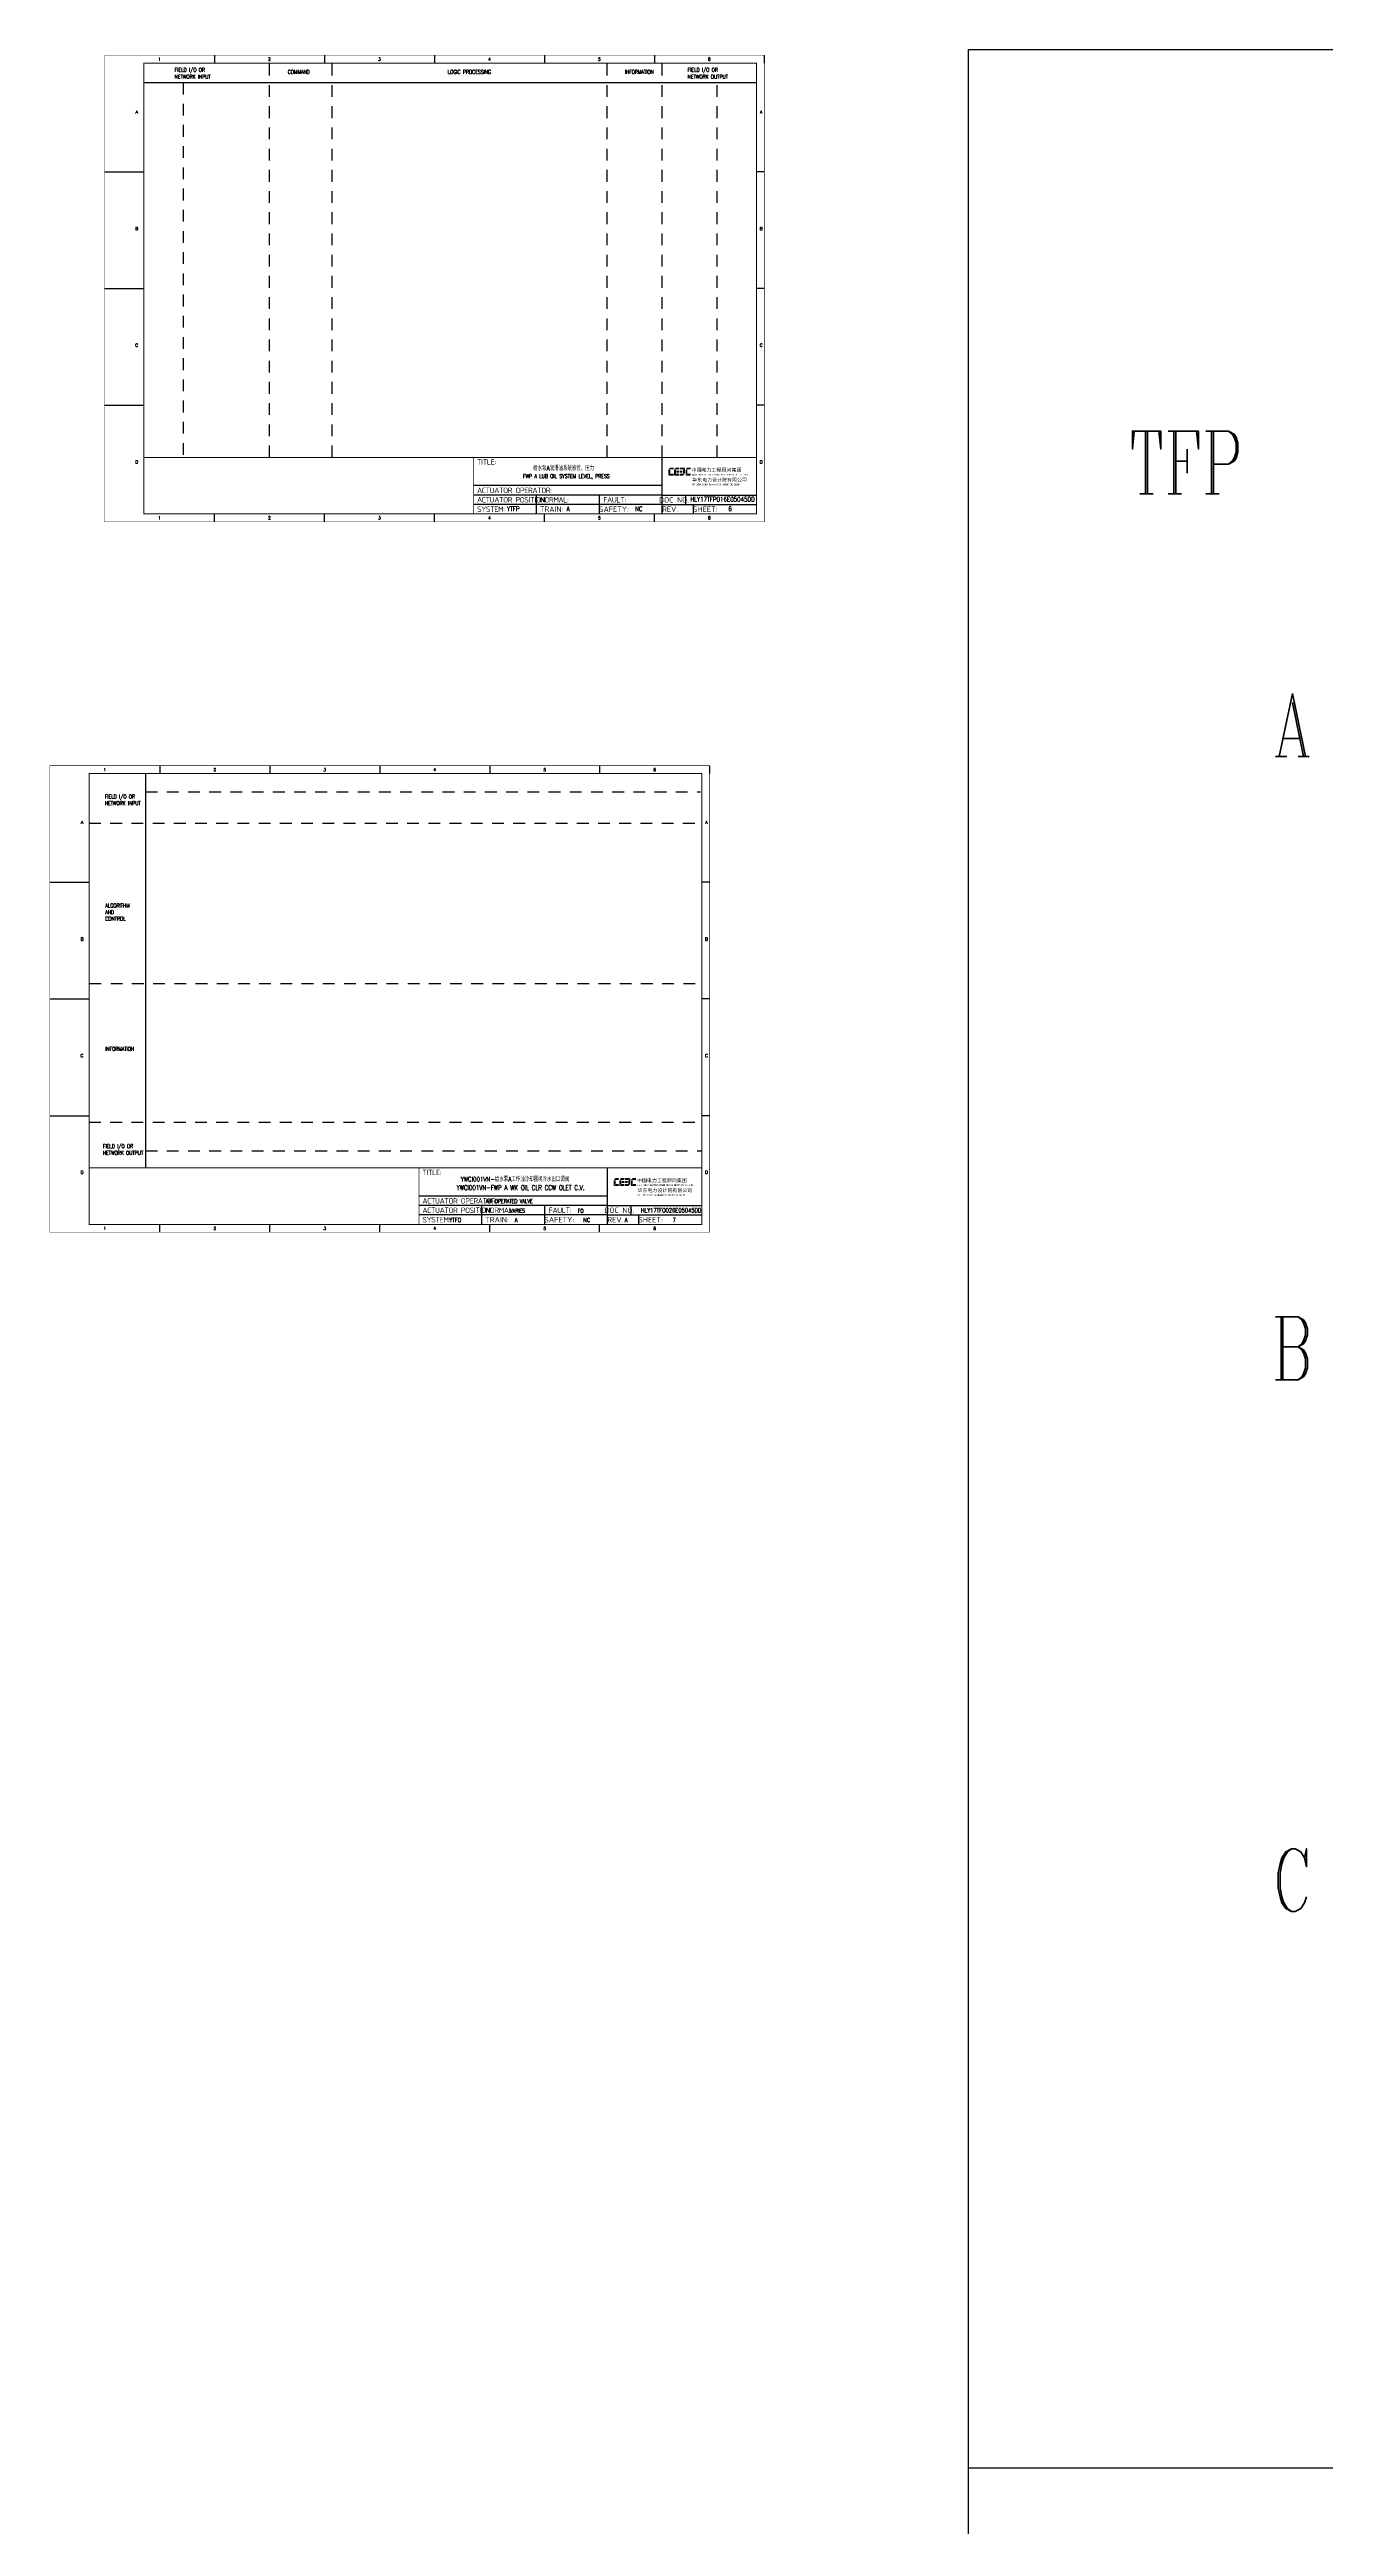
# Model space of a CAD drawing. Header units: millimetres. Extents: x 38833 to 52469, y 29493 to 32647.
# Drawn here: x 38833 to 39645, y 31070 to 32647 of the extents above; entities that cross this region are included whole.
import ezdxf
from ezdxf.enums import TextEntityAlignment as Align

# ---------------------------------------------------------------- set-up
doc = ezdxf.new("R2010")
doc.units = ezdxf.units.MM
doc.linetypes.add('JIS_02_0.7', pattern=[1.35, 0.75, -0.6])
for name, color, linetype in [('BORDER', 1, 'Continuous'), ('MLINE', 6, 'Continuous'), ('TITLE', 1, 'Continuous'), ('TK', 7, 'Continuous'), ('图框_外框线', 7, 'Continuous'), ('图框_标题栏文字', 6, 'Continuous')]:
    doc.layers.add(name, color=color, linetype=linetype)
doc.styles.add('DANIEL', font='COMPLEX', dxfattribs={"width": 0.7, "bigfont": 'GVFS'})
doc.styles.add('ecepdi', font='simhei.ttf', dxfattribs={"width": 0.9})
doc.styles.get("Standard").update_dxf_attribs({"font": 'romans.shx', "width": 0.7, "bigfont": 'hztxta.shx'})
doc.styles.add('工程字', font='gbenor.shx', dxfattribs={"bigfont": 'gbcbig.shx'})

# ---------------------------------------------------------------- blocks, each defined once
blk = doc.blocks.new('A$C1E0003F3')
h = blk.add_hatch(color=152)
edge = h.paths.add_edge_path()
edge.add_ellipse((5.2, 4.4), major_axis=(0, 0.211), ratio=0.769231, start_angle=-90, end_angle=0)
edge.add_line((5.2, 4.6), (3.2, 4.6))
edge.add_line((3.2, 4.6), (2.1, 3.4))
edge.add_line((2.1, 3.4), (5.3, 3.4))
edge.add_line((5.3, 3.4), (5.3, 4.4))
h.paths.add_polyline_path([(3.2, 3.2), (2.1, 3.2), (2.1, -0.4), (3.2, 0.9)])
edge = h.paths.add_edge_path()
edge.add_line((5.3, 0.8), (3.3, 0.8))
edge.add_line((3.3, 0.8), (2.1, -0.5))
edge.add_line((2.1, -0.5), (5.2, -0.5))
edge.add_ellipse((5.2, -0.3), major_axis=(0, 0.211), ratio=0.769231, start_angle=180, end_angle=270)
edge.add_line((5.3, -0.3), (5.3, 0.8))
h = blk.add_hatch(color=152)
edge = h.paths.add_edge_path()
edge.add_ellipse((8.8, 4.4), major_axis=(0, 0.211), ratio=0.769231, start_angle=-90, end_angle=0)
edge.add_line((8.8, 4.6), (6.8, 4.6))
edge.add_line((6.8, 4.6), (5.7, 3.4))
edge.add_line((5.7, 3.4), (8.9, 3.4))
edge.add_line((8.9, 3.4), (8.9, 4.4))
h.paths.add_polyline_path([(6.8, 3.2), (5.7, 3.2), (5.7, -0.4), (6.8, 0.9)])
edge = h.paths.add_edge_path()
edge.add_ellipse((8.8, 2.5), major_axis=(0, 0.211), ratio=0.769231, start_angle=-90, end_angle=0)
edge.add_line((8.8, 2.7), (7.2, 2.7))
edge.add_line((7.2, 2.7), (7.2, 1.4))
edge.add_line((7.2, 1.4), (8.8, 1.4))
edge.add_ellipse((8.8, 1.7), major_axis=(0, 0.211), ratio=0.769231, start_angle=180, end_angle=270)
edge.add_line((8.9, 1.7), (8.9, 2.5))
edge = h.paths.add_edge_path()
edge.add_line((8.9, 0.8), (6.9, 0.8))
edge.add_line((6.9, 0.8), (5.7, -0.5))
edge.add_line((5.7, -0.5), (8.8, -0.5))
edge.add_ellipse((8.8, -0.3), major_axis=(0, 0.211), ratio=0.769231, start_angle=180, end_angle=270)
edge.add_line((8.9, -0.3), (8.9, 0.8))
h = blk.add_hatch(color=1)
edge = h.paths.add_edge_path()
edge.add_line((12.5, 4.6), (9.5, 4.6))
edge.add_ellipse((9.5, 4.4), major_axis=(0, 0.211), ratio=0.769231, start_angle=0, end_angle=90)
edge.add_line((9.3, 4.4), (9.3, 3.4))
edge.add_line((9.3, 3.4), (11.3, 3.4))
edge.add_line((11.3, 3.4), (12.5, 4.6))
h.paths.add_polyline_path([(12.6, 4.6), (11.4, 3.2), (11.4, 0.9), (12.6, 0.9)])
edge = h.paths.add_edge_path()
edge.add_line((11, 2.7), (9.5, 2.7))
edge.add_ellipse((9.5, 2.5), major_axis=(0, 0.211), ratio=0.769231, start_angle=0, end_angle=90)
edge.add_line((9.3, 2.5), (9.3, 1.7))
edge.add_ellipse((9.5, 1.7), major_axis=(0, 0.211), ratio=0.769231, start_angle=90, end_angle=180)
edge.add_line((9.5, 1.4), (11, 1.4))
edge.add_line((11, 1.4), (11, 2.7))
h = blk.add_hatch(color=1)
edge = h.paths.add_edge_path()
edge.add_line((12.6, 0.8), (9.3, 0.8))
edge.add_line((9.3, 0.8), (9.3, -0.3))
edge.add_ellipse((9.5, -0.3), major_axis=(0, 0.211), ratio=0.769231, start_angle=90, end_angle=180)
edge.add_line((9.5, -0.5), (11.4, -0.5))
edge.add_line((11.4, -0.5), (12.6, 0.8))
h = blk.add_hatch(color=152)
edge = h.paths.add_edge_path()
edge.add_ellipse((16.1, 4.4), major_axis=(0, 0.211), ratio=0.769231, start_angle=-90, end_angle=0)
edge.add_line((16.1, 4.6), (14.1, 4.6))
edge.add_line((14.1, 4.6), (13, 3.4))
edge.add_line((13, 3.4), (16.3, 3.4))
edge.add_line((16.3, 3.4), (16.3, 4.4))
h.paths.add_polyline_path([(14.1, 3.2), (13, 3.2), (13, -0.4), (14.1, 0.9)])
edge = h.paths.add_edge_path()
edge.add_line((16.3, 0.8), (14.2, 0.8))
edge.add_line((14.2, 0.8), (13, -0.5))
edge.add_line((13, -0.5), (16, -0.5))
edge.add_ellipse((16, -0.1), major_axis=(0, 0.316), ratio=0.769231, start_angle=180, end_angle=270)
edge.add_line((16.3, -0.1), (16.3, 0.8))
at = {"layer": 'TITLE', "color": 7, "style": 'ecepdi'}
for s, p in [('中', (16.9, 1.9)), ('国', (20.1, 2)), ('电', (23.2, 2)), ('力', (26.4, 2)), ('工', (29.5, 1.9)), ('程', (32.7, 2)), ('顾', (35.9, 2)), ('问', (39.1, 1.9)), ('集', (42.3, 2)), ('团', (45.4, 2)), ('华', (17.2, -4.3)), ('东', (20.4, -4.3)), ('电', (23.6, -4.3)), ('力', (26.7, -4.3)), ('设', (29.9, -4.3)), ('计', (33.1, -4.3)), ('院', (36.3, -4.3)), ('有', (39.4, -4.3)), ('限', (42.6, -4.3)), ('公', (45.8, -4.4)), ('司', (48.9, -4.3))]:
    blk.add_text(s, height=2.2, dxfattribs=at).set_placement(p)
at = {"layer": 'TITLE', "color": 7, "style": 'ecepdi', "width": 0.975}
for s, p in [('E', (17.6, 0)), ('A', (18.3, 0)), ('S', (19, 0)), ('T', (19.7, 0)), ('C', (21.1, 0.1)), ('H', (21.8, 0.1)), ('I', (22.5, 0.1)), ('N', (23.2, 0.1)), ('A', (23.9, 0.1)), ('E', (25.4, 0.1)), ('L', (26.1, 0.1)), ('E', (26.8, 0.1)), ('C', (27.5, 0.1)), ('T', (28.2, 0.1)), ('R', (28.9, 0.1)), ('I', (29.6, 0.1)), ('C', (30.3, 0.1)), ('P', (31.6, 0.1)), ('O', (32.3, 0.1)), ('W', (33, 0.1)), ('E', (33.7, 0.1)), ('R', (34.4, 0.1)), ('D', (35.8, 0.1)), ('E', (36.5, 0.1)), ('S', (37.2, 0.1)), ('I', (37.9, 0.1)), ('G', (38.7, 0.1)), ('N', (39.4, 0.1)), ('I', (40.7, 0.1)), ('N', (41.4, 0.1)), ('S', (42.1, 0.1)), ('T', (42.8, 0.1)), ('I', (43.5, 0.1)), ('T', (44.2, 0.1)), ('U', (44.9, 0.1)), ('T', (45.6, 0.1)), ('E', (46.3, 0.1)), ('C', (47.8, 0.1)), ('O', (48.5, 0.1)), ('L', (50.6, 0.1)), ('T', (51.3, 0.1)), ('D', (52, 0.1)), ('OF', (18, -6.2)), ('O', (17.7, -6.2)), ('F', (18.4, -6.2)), ('C', (19.8, -6.2)), ('H', (20.5, -6.2)), ('I', (21.2, -6.2)), ('N', (21.9, -6.2)), ('A', (22.6, -6.2)), ('P', (24, -6.2)), ('O', (24.7, -6.2)), ('W', (25.4, -6.2)), ('E', (26.1, -6.2)), ('R', (26.8, -6.2)), ('E', (28.2, -6.2)), ('N', (28.9, -6.3)), ('G', (29.6, -6.3)), ('I', (30.3, -6.3)), ('N', (31, -6.3)), ('E', (31.7, -6.3)), ('E', (32.4, -6.3)), ('R', (33.1, -6.2)), ('I', (33.8, -6.2)), ('N', (34.5, -6.3)), ('G', (35.2, -6.2)), ('C', (36.6, -6.2)), ('O', (37.3, -6.2)), ('N', (38, -6.2)), ('S', (38.7, -6.2)), ('U', (39.4, -6.2)), ('L', (40.1, -6.2)), ('T', (40.8, -6.2)), ('I', (41.5, -6.2)), ('N', (42.2, -6.2)), ('G', (42.9, -6.2)), ('G', (44.3, -6.2)), ('R', (45, -6.2)), ('O', (45.7, -6.2)), ('U', (46.4, -6.2)), ('P', (47.1, -6.2)), ('.', (49.2, 0.1)), (',', (49.9, 0.1)), ('.', (52.7, 0.1))]:
    blk.add_text(s, height=1, dxfattribs=at).set_placement(p, align=Align.MIDDLE_CENTER)
blk = doc.blocks.new('A$C613255F0')
for p, q in [((70, 297), (70, 292)), ((140, 297), (140, 292)), ((210, 297), (210, 292)), ((280, 297), (280, 292)), ((350, 297), (350, 292)), ((420, 297), (420, 292)), ((0, 222.8), (25, 222.8)), ((420, 222.8), (415, 222.8)), ((0, 148.5), (25, 148.5)), ((420, 148.5), (415, 148.5)), ((0, 74.2), (25, 74.2)), ((420, 74.2), (415, 74.2)), ((70, 0), (70, 5)), ((140, 0), (140, 5)), ((210, 0), (210, 5)), ((280, 0), (280, 5)), ((350, 0), (350, 5))]:
    blk.add_line(p, q)
at = {"layer": 'MLINE', "linetype": 'JIS_02_0.7', "ltscale": 10}
for p, q in [((105, 41), (105, 292)), ((145, 41), (145, 292)), ((320, 41), (320, 292)), ((355, 41), (355, 292)), ((50, 279.6), (50, 41)), ((390, 41), (390, 279.6))]:
    blk.add_line(p, q, dxfattribs=at)
at = {"layer": 'MLINE'}
blk.add_line((25, 279.6), (415, 279.6), dxfattribs=at)
at = {"layer": '图框_外框线'}
for p, q in [((355, 5), (355, 41)), ((355, 23), (235, 23)), ((355, 17), (235, 17)), ((275, 11), (275, 17)), ((315, 11), (315, 17)), ((355, 17), (415, 17)), ((370, 11), (370, 17)), ((355, 11), (235, 11)), ((355, 11), (235, 11)), ((275, 5), (275, 11)), ((315, 5), (315, 11)), ((355, 11), (415, 11)), ((375, 5), (375, 11))]:
    blk.add_line(p, q, dxfattribs=at)
for points, const_width in [([(0, 0), (420, 0), (420, 297), (0, 297)], 0.3), ([(25, 5), (415, 5), (415, 292), (25, 292)], 0.6)]:
    blk.add_lwpolyline(points, close=True, dxfattribs=dict(at, const_width=const_width))
at = {"layer": '图框_外框线', "const_width": 0.6}
blk.add_lwpolyline([(235, 41), (25, 41)], dxfattribs=at)
at = {"layer": '图框_外框线'}
blk.add_lwpolyline([(415, 41, 0.6, 0.6, 0), (235, 41, 0.6, 0.6, 0), (235, 5, 0, 0, 0)], format="xyseb", dxfattribs=at)
blk.add_blockref('A$C1E0003F3', (356.9, 29.9))
at = {"layer": 'MLINE', "char_height": 2.5, "width": 31.896, "attachment_point": 1}
for s, insert in [('FIELD I/O OR', (44.7, 288.9)), ('NETWORK INPUT', (44.7, 284.6)), ('COMMAND', (116.7, 287.6)), ('LOGIC PROCESSING', (218.5, 287.6)), ('INFORMATION', (331.2, 287.6)), ('FIELD I/O OR', (371.2, 288.9)), ('NETWORK OUTPUT', (371.2, 284.6))]:
    blk.add_mtext(s, dxfattribs=dict(at, insert=insert))
at = {"layer": 'TK', "color": 3}
for s, p in [('1', (35, 294.5)), ('2', (105, 294.5)), ('3', (175, 294.5)), ('4', (245, 294.5)), ('5', (315, 294.5)), ('6', (385, 294.5)), ('1', (35, 2.5)), ('2', (105, 2.5)), ('3', (175, 2.5)), ('4', (245, 2.5)), ('5', (315, 2.5)), ('6', (385, 2.5))]:
    blk.add_text(s, height=2, dxfattribs=at).set_placement(p, align=Align.MIDDLE)
for s, p in [('A', (20.5, 259.9)), ('A', (418, 259.9)), ('B', (20.5, 185.6)), ('B', (418, 185.6)), ('C', (20.5, 111.4)), ('C', (418, 111.4)), ('D', (20.5, 37.1)), ('D', (418, 37.1))]:
    blk.add_text(s, height=2, dxfattribs=at).set_placement(p, align=Align.CENTER)
at = {"layer": '图框_标题栏文字', "char_height": 3.5, "style": '工程字'}
for s, insert, width, attachment_point in [('{\\T0.9; TITLE:}', (234.9, 38.1), 14.225, 4), ('{\\T0.9; ACTUATOR OPERATOR:}', (235, 20), 40, 4), ('{\\T0.9; ACTUATOR POSITION}', (235, 14), 45, 4), ('{\\T0.9; SYSTEM:}', (235, 8), 17.953, 4), ('{\\T0.9; }TRAIN: ', (275, 8), 17.664, 4), ('{\\T0.9; NORMAL:}', (275, 14), 18.256, 4), ('SAFETY:', (324.3, 8), 22.399, 5), ('{\\T0.9; FAULT:}', (315.4, 14), 15, 4), ('DOC NO.', (362.5, 14), 15, 5), ('REV.', (360, 8), 10, 5), ('SHEET:', (382.4, 8), 20, 5)]:
    blk.add_mtext(s, dxfattribs=dict(at, insert=insert, width=width, attachment_point=attachment_point))
blk = doc.blocks.new('A$C4C92442A')
at = {"color": 4}
blk.add_line((61, 292.1), (61, 41.1), dxfattribs=at)
for p, q in [((70, 297), (70, 292)), ((140, 297), (140, 292)), ((210, 297), (210, 292)), ((280, 297), (280, 292)), ((350, 297), (350, 292)), ((420, 297), (420, 292)), ((0, 222.8), (25, 222.8)), ((420, 222.8), (415, 222.8)), ((0, 148.5), (25, 148.5)), ((420, 148.5), (415, 148.5)), ((0, 74.2), (25, 74.2)), ((420, 74.2), (415, 74.2)), ((70, 0), (70, 5)), ((140, 0), (140, 5)), ((210, 0), (210, 5)), ((280, 0), (280, 5)), ((350, 0), (350, 5))]:
    blk.add_line(p, q)
at = {"layer": 'MLINE', "color": 4}
blk.add_line((61, 292), (61, 41.5), dxfattribs=at)
at = {"layer": 'MLINE', "color": 4, "linetype": 'JIS_02_0.7', "ltscale": 10}
for p, q in [((61, 280.4), (414.2, 280.4)), ((25, 260.5), (415, 260.5)), ((25.3, 158.4), (414.8, 158.4)), ((25, 70), (415, 70)), ((61, 51.8), (415.3, 51.8))]:
    blk.add_line(p, q, dxfattribs=at)
at = {"layer": '图框_外框线'}
for p, q in [((355, 5), (355, 41)), ((355, 23), (235, 23)), ((355, 17), (235, 17)), ((275, 11), (275, 17)), ((315, 11), (315, 17)), ((355, 17), (415, 17)), ((370, 11), (370, 17)), ((355, 11), (235, 11)), ((355, 11), (235, 11)), ((275, 5), (275, 11)), ((315, 5), (315, 11)), ((355, 11), (415, 11)), ((375, 5), (375, 11))]:
    blk.add_line(p, q, dxfattribs=at)
for points, const_width in [([(0, 0), (420, 0), (420, 297), (0, 297)], 0.3), ([(25, 5), (415, 5), (415, 292), (25, 292)], 0.6)]:
    blk.add_lwpolyline(points, close=True, dxfattribs=dict(at, const_width=const_width))
at = {"layer": '图框_外框线', "const_width": 0.6}
blk.add_lwpolyline([(235, 41), (25, 41)], dxfattribs=at)
at = {"layer": '图框_外框线'}
blk.add_lwpolyline([(415, 41, 0.6, 0.6, 0), (235, 41, 0.6, 0.6, 0), (235, 5, 0, 0, 0)], format="xyseb", dxfattribs=at)
blk.add_blockref('A$C1E0003F3', (356.9, 29.9))
at = {"layer": 'MLINE', "color": 4, "char_height": 2.5, "width": 31.896, "attachment_point": 1}
for s, insert in [('FIELD I/O OR', (35, 278.6)), ('NETWORK INPUT', (35, 274.4)), ('ALGORITHM\\PAND\\PCONTROL', (35.3, 209.2)), ('INFORMATION', (35.3, 118)), ('FIELD I/O OR', (33.8, 56.1)), ('NETWORK OUTPUT', (33.8, 51.8))]:
    blk.add_mtext(s, dxfattribs=dict(at, insert=insert))
at = {"layer": 'TK', "color": 3}
for s, p in [('1', (35, 294.5)), ('2', (105, 294.5)), ('3', (175, 294.5)), ('4', (245, 294.5)), ('5', (315, 294.5)), ('6', (385, 294.5)), ('1', (35, 2.5)), ('2', (105, 2.5)), ('3', (175, 2.5)), ('4', (245, 2.5)), ('5', (315, 2.5)), ('6', (385, 2.5))]:
    blk.add_text(s, height=2, dxfattribs=at).set_placement(p, align=Align.MIDDLE)
for s, p in [('A', (20.5, 259.9)), ('A', (418, 259.9)), ('B', (20.5, 185.6)), ('B', (418, 185.6)), ('C', (20.5, 111.4)), ('C', (418, 111.4)), ('D', (20.5, 37.1)), ('D', (418, 37.1))]:
    blk.add_text(s, height=2, dxfattribs=at).set_placement(p, align=Align.CENTER)
at = {"layer": '图框_标题栏文字', "char_height": 3.5, "style": '工程字'}
for s, insert, width, attachment_point in [('{\\T0.9; TITLE:}', (234.9, 38.1), 14.225, 4), ('{\\T0.9; ACTUATOR OPERATOR:}', (235, 20), 40, 4), ('{\\T0.9; ACTUATOR POSITION}', (235, 14), 45, 4), ('{\\T0.9; SYSTEM:}', (235, 8), 17.953, 4), ('{\\T0.9; }TRAIN: ', (275, 8), 17.664, 4), ('{\\T0.9; NORMAL:}', (275, 14), 18.256, 4), ('SAFETY:', (324.3, 8), 22.399, 5), ('{\\T0.9; FAULT:}', (315.4, 14), 15, 4), ('DOC NO.', (362.5, 14), 15, 5), ('REV.', (360, 8), 10, 5), ('SHEET:', (382.4, 8), 20, 5)]:
    blk.add_mtext(s, dxfattribs=dict(at, insert=insert, width=width, attachment_point=attachment_point))

msp = doc.modelspace()

# ---------------------------------------------------------------- linework, layer by layer
msp.add_line((39417.5, 31107.2), (50497.5, 31107.2))
msp.add_lwpolyline([(39417.5, 32646.7), (50497.5, 32646.7), (50497.5, 29493.1), (39417.5, 29493.1)], close=True)

# ---------------------------------------------------------------- block references
for name, p in [('A$C613255F0', (38867.6, 32346.1)), ('A$C4C92442A', (38832.8, 31893.8))]:
    msp.add_blockref(name, p)

# ---------------------------------------------------------------- texts
at = {"width": 0.7}
for s, height, p in [('FWP A LUB OIL SYSTEM LEVEL, PRESS', 2.5, (39134, 32373.9)), ('给水泵A润滑油系统液位、压力', 3, (39140.5, 32378.7)), ('YWCI001VN-FWP A WK OIL CLR CCW OLET C.V. ', 3, (39091.8, 31920.7)), ('YWCI001VN-给水泵A工作油冷却器闭冷水出口调阀', 3, (39094.4, 31926.1))]:
    msp.add_text(s, height=height, dxfattribs=at).set_placement(p)
at = {"attachment_point": 1}
for s, insert, char_height, width in [('YTFP', (39123.8, 32355.8), 3, 8.598), ('A', (39161.7, 32355.8), 3, 4.847), ('NC', (39205.3, 32355.8), 3, 4.847), ('AIR OPERATED VALVE', (39110.3, 31914.9), 2.5, 33.805), ('YTFO', (39087.1, 31903), 2.8, 8.598), ('VARIES', (39125.7, 31908.8), 2.5, 8.598), ('A', (39128.8, 31903), 2.8, 8.598), ('FO', (39168.9, 31908.7), 2.5, 8.598), ('NC', (39172.4, 31903), 2.8, 8.598), ('A', (39198.8, 31903), 2.8, 8.598)]:
    msp.add_mtext(s, dxfattribs=dict(at, insert=insert, char_height=char_height, width=width))
at = {"width": 0.7}
for tag, p, s, height in [('HLY17TFP016E05045DD', (39240.5, 32358.9), '', 3), ('6', (39264.7, 32352.9), '1', 3), ('HLY17TFO026E05045DD', (39209.1, 31906.4), '', 2.8), ('7', (39229.2, 31900.2), '1', 2.8)]:
    msp.add_attdef(tag, p, s, height=height, dxfattribs=at)
at = {"layer": 'BORDER', "style": 'DANIEL', "width": 0.7}
for s, p in [('TFP', (39556.1, 32383.8)), ('A', (39623.7, 32216.7)), ('B', (39623.7, 31819.9)), ('C', (39623.7, 31481.3))]:
    msp.add_text(s, height=40, dxfattribs=at).set_placement(p, align=Align.MIDDLE)

doc.saveas('drawing.dxf')
